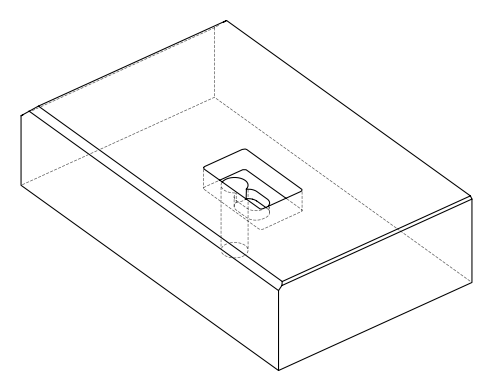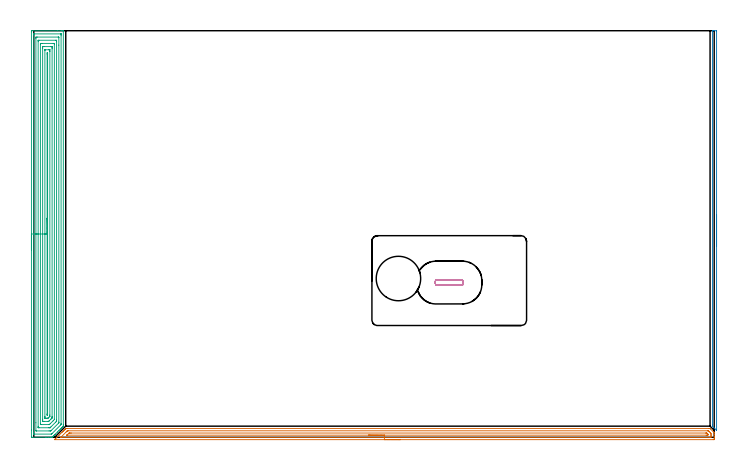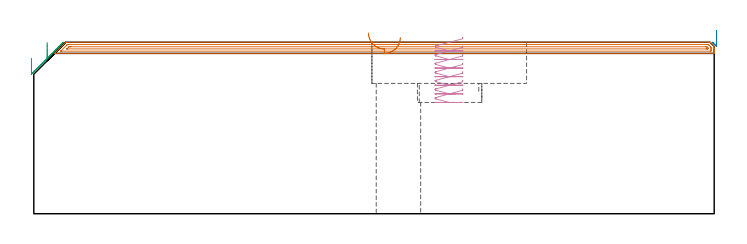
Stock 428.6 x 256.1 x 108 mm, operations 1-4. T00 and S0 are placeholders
(PLAN: 6 operations, 3 tool changes, 73.7 min)
(1 AREA_MILL | FG_CHAMFER_SURFACE | UGT0205_001 | 10.07 min | 10288 mm3)
(2 AREA_MILL_1 | FG_CHAMFER_SURFACE_1 | UGT0205_001 | 2.16 min | 842 mm3)
(3 AREA_MILL_2 | FG_CHAMFER_SURFACE_2 | UGT0205_001 | 16.52 min | 51516 mm3)
(4 MILL_OPEN_POCKET | POCKET_OPEN | UGT0201_106 | Follow Part, ap 6, ae 75% | 1.57 min | 37181 mm3)
(5 MILL_RECTANGULAR_POCKET | POCKET_RECTANGULAR_STRAIGHT | NXT0201_008 | Follow Part, ap 1.5, ae 75% | 42.98 min | 117125 mm3)
(6 INDEXABLE_INSERT_DRILL_THROUGH_HOLE_FROM_SOLID | STEP1HOLE | NXT0302_027 | 0.35 min | 50233 mm3)
(TOOL UGT0205_001 | Chamfer Mill 20 x 3 x 45 deg. | D20 FL50 Z2)
(TOOL UGT0201_106 | End Mill 24 mm | D24 FL25 Z2)
(TOOL NXT0201_008 | ENDMILL 6mm [2P460-0600-NA 1630] | D6 FL26 Z6)
(TOOL NXT0302_027 | Index. Insert Drill 28mm [880-D2800L32-05] | D28 PA176 FL140 Z2)
(OP 1 AREA_MILL)
G17 G21 G94 G90
T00 M6
G54
G17 G0 G90 X230.85 Y-1.5 S1061 M3
G43 Z118. H0
Z111.
G94 G1 X230.812 Z110.128 F250.
X230.698 Z109.264
X230.509 Z108.412
X230.247 Z107.58
X229.913 Z106.774
X229.51 Z106.
X229.041 Z105.264
X228.51 Z104.572
X227.921 Z103.929
X227.278 Z103.34
X226.586 Z102.809
X225.85 Z102.34
X225.076 Z101.937
X224.27 Z101.603
X223.438 Z101.341
X222.586 Z101.152
X221.722 Z101.038
X220.85 Z101.
X13.264
X13.119 Y-1.493 Z101.006
X13.264 Y-1.338 Z101.162
X13.455 Y-1.145 Z101.355
X13.522 Y-1.078 Z101.422
X13.711 Y-0.888 Z101.61
X13.814 Y-0.785 Z101.713
X14.401 Y-0.198 Z102.302
X15.05 Y0.451 Z102.95
X15.943 Y1.343 Z103.843
X16.836 Y2.236 Z104.736
X17.625 Y3.026 Z105.524
X17.729 Y3.131 Z105.627
X18.057 Y3.457 Z105.957
X18.283 Y3.683 Z106.182
X18.504 Y3.905 Z106.403
X18.621 Y4.023 Z106.52
X18.797 Y4.198 Z106.696
X19.068 Y4.469 Z106.967
X19.235 Y4.638 Z107.133
X19.401 Y4.802 Z107.3
X19.514 Y4.915 Z107.413
X19.675 Y5.078 Z107.573
X19.826 Y5.228 Z107.725
X19.961 Y5.361 Z107.859
X20.095 Y5.495 Z107.99
X20.854 Y5.5 Z108.
X425.311
X426.007 Y5.498 Z107.988
X426.203 Y5.297 Z107.797
X428.287 Y3.215 Z105.712
X428.508 Y2.993 Z105.492
X428.584 Y2.914 Z105.413
X428.596 Y2.895 Z105.394
X428.6 Y2.879 Z105.379
Y1.56 Z104.055
Y0.357 Z102.854
Y-0.198 Z102.296
Y-0.8 Z101.695
X428.596 Y-1.078 Z101.417
X428.59 Y-1.491 Z101.005
X428.413 Y-1.495 Z101.002
X427.989 Y-1.5 Z101.
X220.85
Y-0.086 Z102.414
X17.282 Y-0.085 Z102.415
X17.166 Y-0.084 Z102.416
X17.03 Y-0.08 Z102.42
X16.982 Y-0.077 Z102.423
X16.991 Y-0.067 Z102.433
X17.066 Y0.014 Z102.514
X17.148 Y0.098 Z102.598
X17.282 Y0.233 Z102.733
X20.369 Y3.319 Z105.819
X20.854 Y3.804 Z106.304
X21.054 Y4.001 Z106.501
X21.103 Y4.046 Z106.546
X21.13 Y4.068 Z106.568
X21.165 Y4.079 Z106.579
X21.861 Y4.086 Z106.586
X424.418 Y4.085 Z106.585
X424.534 Y4.084 Z106.584
X424.92 Y4.079 Z106.579
X424.968 Y4.07 Z106.57
X425.047 Y3.996 Z106.496
X425.166 Y3.882 Z106.382
X425.311 Y3.739 Z106.239
X425.73 Y3.319 Z105.819
X426.203 Y2.841 Z105.341
X426.59 Y2.44 Z104.94
X426.597 Y2.052 Z104.552
X426.599 Y1.56 Z104.06
X426.6 Y1.17 Z103.67
X426.598 Y0.681 Z103.181
X426.595 Y0.295 Z102.795
X426.583 Y-0.079 Z102.421
X426.203 Y-0.084 Z102.416
X426.088 Y-0.085 Z102.415
X220.85 Y-0.086 Z102.414
Y1.329 Z103.829
X21.089
X20.871 Y1.331 Z103.831
X20.854 Y1.333 Z103.833
X20.847 Y1.335 Z103.835
X20.848 Y1.343 Z103.843
X20.854 Y1.353 Z103.853
X21.844 Y2.344 Z104.844
X21.942 Y2.44 Z104.94
X22.175 Y2.664 Z105.164
X22.407 Y2.668 Z105.168
X22.639 Y2.67 Z105.17
X23.297 Y2.671 Z105.171
X23.532 Y2.672 Z105.172
X423.29 Y2.671 Z105.171
X423.525 Y2.67 Z105.17
X423.76 Y2.667 Z105.167
X423.912 Y2.665 Z105.165
X423.996 Y2.593 Z105.093
X424.156 Y2.44 Z104.94
X424.418 Y2.181 Z104.681
X424.568 Y2.023 Z104.523
X424.585 Y2.003 Z104.503
X424.59 Y1.955 Z104.455
X424.596 Y1.859 Z104.359
X424.598 Y1.74 Z104.24
X424.597 Y1.56 Z104.06
X424.593 Y1.388 Z103.888
X424.585 Y1.335 Z103.835
X424.535 Y1.333 Z103.833
X424.418 Y1.331 Z103.831
X423.76 Y1.329 Z103.829
X423.525
X220.85
X219.978 Z103.867
X219.113 Z103.98
X218.262 Z104.169
X217.43 Z104.432
X216.624 Z104.765
X215.85 Z105.168
X215.114 Z105.637
X214.422 Z106.168
X213.779 Z106.757
X213.19 Z107.401
X212.658 Z108.093
X212.19 Z108.829
X211.787 Z109.602
X211.453 Z110.408
X211.191 Z111.24
X211.002 Z112.092
X210.888 Z112.957
X210.85 Z113.829
G0 Z118.
M5
M2
(OP 2 AREA_MILL_1)
G17 G21 G94 G90
T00 M6
G54
G17 G0 G90 X430.1 Y140.25 S1061 M3
G43 Z118. H0
Z115.4
G94 G1 Y140.212 Z114.528 F250.
Y140.098 Z113.664
Y139.909 Z112.812
Y139.647 Z111.98
Y139.313 Z111.174
Y138.91 Z110.4
Y138.442 Z109.664
Y137.91 Z108.972
Y137.321 Z108.329
Y136.678 Z107.74
Y135.986 Z107.208
Y135.25 Z106.74
Y134.476 Z106.337
Y133.67 Z106.003
Y132.838 Z105.741
Y131.986 Z105.552
Y131.122 Z105.438
Y130.25 Z105.4
Y4.586
X430.093 Y4.419 Z105.407
X429.918 Y4.582 Z105.582
X427.678 Y6.822 Z107.821
X427.503 Y6.994 Z107.989
X427.5 Y7.716 Z108.
Y255.914
X427.502 Y256.09 Z107.989
X427.674 Y256.099 Z107.819
X427.849 Y256.1 Z107.65
X428.07 Z107.43
X428.8 Z106.695
X430.044 Z105.453
X430.091 Y256.097 Z105.405
X430.1 Y255.7 Z105.4
Y130.25
Y129.378 Z105.438
Y128.514 Z105.552
Y127.662 Z105.741
Y126.83 Z106.003
Y126.024 Z106.337
Y125.25 Z106.74
Y124.514 Z107.208
Y123.822 Z107.74
Y123.179 Z108.329
Y122.59 Z108.972
Y122.058 Z109.664
Y121.59 Z110.4
Y121.187 Z111.174
Y120.853 Z111.98
Y120.591 Z112.812
Y120.402 Z113.664
Y120.288 Z114.528
Y120.25 Z115.4
G0 Z118.
M5
M2
(OP 3 AREA_MILL_2)
G17 G21 G94 G90
T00 M6
G54
G17 G0 G90 X-1.5 Y118.05 S1061 M3
G43 Z118. H0
Z97.9
G94 G1 Y118.088 Z97.028 F250.
Y118.202 Z96.164
Y118.391 Z95.312
Y118.653 Z94.48
Y118.987 Z93.674
Y119.39 Z92.9
Y119.858 Z92.164
Y120.39 Z91.472
Y120.979 Z90.829
Y121.622 Z90.24
Y122.314 Z89.708
Y123.05 Z89.24
Y123.824 Z88.837
Y124.63 Z88.503
Y125.462 Z88.241
Y126.314 Z88.052
Y127.178 Z87.938
Y128.05 Z87.9
X-1.499 Y255.47 Z87.901
X-1.497 Y255.871 Z87.902
X-1.492 Y256.09 Z87.905
X-1.103 Y256.1 Z88.294
X14.953 Z104.348
X17.326 Z106.72
X18.042 Z107.442
X18.276 Z107.676
X18.44 Y256.098 Z107.832
X18.598 Y256.09 Z107.989
X18.6 Y255.917 Z108.
Y7.783
X18.595 Y6.998 Z107.991
X18.489 Y6.889 Z107.886
X18.203 Y6.601 Z107.598
X18.043 Y6.442 Z107.441
X17.927 Y6.326 Z107.324
X17.764 Y6.162 Z107.159
X17.596 Y5.995 Z106.994
X17.326 Y5.725 Z106.724
X17.149 Y5.548 Z106.546
X16.572 Y4.971 Z105.971
X15.863 Y4.262 Z105.262
X14.913 Y3.312 Z104.312
X13.572 Y1.971 Z102.971
X13.125 Y1.524 Z102.523
X12.584 Y0.984 Z101.984
X12.353 Y0.751 Z101.749
X12.231 Y0.63 Z101.628
X11.783 Y0.183 Z101.182
X11.621 Y0.025 Z101.021
X11.602 Y0.01 Z101.001
X11.263 Y0. Z100.663
X11.022 Z100.421
X10.305 Z99.7
X9.069 Z98.466
X7.672 Z97.068
X-1.103 Z88.294
X-1.365 Y0.002 Z88.033
X-1.492 Y0.01 Z87.906
X-1.499 Y0.139 Z87.899
X-1.5 Y4.612 Z87.9
Y128.05
X-0.086 Z89.314
X-0.085 Y253.539 Z89.315
X-0.084 Y253.682 Z89.316
X-0.079 Y254.056 Z89.321
X-0.072 Y254.09 Z89.328
X-0.004 Y254.094 Z89.396
X0.105 Y254.098 Z89.505
X0.242 Y254.1 Z89.642
X16.916 Y254.099 Z106.316
X17.112 Y254.097 Z106.512
X17.147 Y254.094 Z106.547
X17.179 Y254.09 Z106.579
X17.18 Y254.044 Z106.58
X17.185 Y253.826 Z106.585
Y253.682
X17.186 Y252.93 Z106.586
X17.185 Y8.677 Z106.585
X17.182 Y8.302 Z106.582
X17.179 Y8.114 Z106.579
X17.171 Y8.032 Z106.571
X17.127 Y7.985 Z106.527
X16.932 Y7.783 Z106.332
X11.569 Y2.418 Z100.969
X11.373 Y2.224 Z100.773
X11.183 Y2.04 Z100.583
X11.151 Y2.012 Z100.551
X11.124 Y2.008 Z100.524
X11.066 Y2.004 Z100.466
X10.949 Y2.001 Z100.349
X0.184 Y2. Z89.584
X-0.012 Y2.003 Z89.388
X-0.047 Y2.006 Z89.353
X-0.079 Y2.01 Z89.321
X-0.08 Y2.056 Z89.32
X-0.085 Y2.274 Z89.315
Y2.418
X-0.086 Y3.17 Z89.314
Y128.05
X1.328 Z90.728
X1.329 Y251.204 Z90.729
X1.333 Y251.894 Z90.733
X1.336 Y252.091 Z90.736
X1.53 Y252.094 Z90.93
X2.205 Y252.1 Z91.605
X15.369 Y252.099 Z104.769
X15.57 Y252.095 Z104.97
X15.765 Y252.089 Z105.165
X15.768 Y251.894 Z105.168
X15.77 Y251.69 Z105.17
X15.772 Y247.036 Z105.172
X15.771 Y9.571 Z105.171
X15.769 Y9.369 Z105.169
X15.764 Y9.163 Z105.164
X15.753 Y9.064 Z105.153
X15.706 Y9.013 Z105.106
X15.57 Y8.871 Z104.97
X11.046 Y4.345 Z100.446
X10.905 Y4.206 Z100.305
X10.702 Y4.013 Z100.102
X10.504 Y4.003 Z99.904
X10.305 Y4.001 Z99.705
X9.63 Y4. Z99.03
X1.731 Y4.001 Z91.131
X1.53 Y4.005 Z90.93
X1.335 Y4.011 Z90.735
X1.332 Y4.206 Z90.732
X1.33 Y4.41 Z90.73
X1.328 Y9.141 Z90.728
Y128.05
X2.743 Z92.143
Y249.211
X2.744 Y249.762 Z92.144
X2.747 Y249.947 Z92.147
X2.75 Y250.085 Z92.15
X2.849 Y250.09 Z92.249
X3.285 Y250.1 Z92.685
X13.815 Z103.215
X14.251 Y250.092 Z103.651
X14.351 Y250.089 Z103.751
X14.354 Y250.021 Z103.754
X14.355 Y249.95 Z103.755
X14.357 Y249.553 Z103.757
Y249.211
Y10.808
X14.355 Y10.466 Z103.755
X14.352 Y10.19 Z103.752
X14.35 Y10.125 Z103.75
X14.322 Y10.082 Z103.722
X14.258 Y10.015 Z103.658
X13.823 Y9.571 Z103.223
X10.718 Y6.468 Z100.118
X10.305 Y6.058 Z99.705
X10.271 Y6.029 Z99.671
X10.244 Y6.01 Z99.644
X10.191 Y6.006 Z99.591
X10.082 Y6.003 Z99.482
X9.864 Y6.001 Z99.264
X9.428 Y6. Z98.828
X3.285 Z92.685
X2.849 Y6.008 Z92.249
X2.749 Y6.011 Z92.149
X2.746 Y6.079 Z92.146
X2.745 Y6.15 Z92.145
X2.743 Y6.547 Z92.143
Y6.889
Y128.05
X4.157 Z93.557
Y247.423
X4.162 Y248.09 Z93.562
X4.379 Y248.096 Z93.779
X5.04 Y248.099 Z94.44
X5.253 Y248.1 Z94.653
X12.275 Y248.099 Z101.675
X12.938 Y248.09 Z102.338
X12.943 Y247.423 Z102.343
Y11.355
X12.938 Y11.148 Z102.338
X12.163 Y10.361 Z101.563
X10.305 Y8.503 Z99.705
X9.948 Y8.147 Z99.348
X9.872 Y8.074 Z99.272
X9.825 Y8.031 Z99.225
X9.799 Y8.01 Z99.199
X9.76 Y8.008 Z99.16
X9.428 Y8.002 Z98.828
X9.214 Y8. Z98.614
X4.826 Y8.001 Z94.226
X4.162 Y8.01 Z93.562
X4.157 Y8.677 Z93.557
Y8.683
Y128.05
X5.571 Z94.971
Y245.093
X5.574 Y245.634 Z94.974
X5.578 Y245.98 Z94.978
X5.581 Y246.09 Z94.981
X5.689 Y246.093 Z95.089
X5.917 Y246.097 Z95.317
X6.338 Y246.1 Z95.738
X10.726 Z100.126
X11.183 Y246.098 Z100.583
X11.335 Y246.095 Z100.735
X11.456 Y246.09 Z100.856
X11.522 Y246.079 Z100.922
X11.524 Y245.987 Z100.924
X11.527 Y245.634 Z100.927
X11.529 Y245.282 Z100.929
Y244.74
X11.528 Y13.148 Z100.928
X11.527 Y12.798 Z100.927
X11.522 Y12.254 Z100.922
X11.514 Y12.173 Z100.914
X11.461 Y12.115 Z100.861
X11.391 Y12.042 Z100.791
X11.183 Y11.831 Z100.583
X10.95 Y11.597 Z100.35
X10.712 Y11.36 Z100.112
X9.818 Y10.466 Z99.218
X9.62 Y10.269 Z99.02
X9.428 Y10.082 Z98.828
X9.37 Y10.029 Z98.77
X9.321 Y10.01 Z98.721
X9.217 Y10.006 Z98.617
X9.006 Y10.001 Z98.406
X6.374 Y10. Z95.774
X5.917 Y10.002 Z95.317
X5.765 Y10.005 Z95.165
X5.644 Y10.01 Z95.044
X5.578 Y10.021 Z94.978
X5.576 Y10.113 Z94.976
X5.573 Y10.466 Z94.973
X5.571 Y10.818 Z94.971
Y11.36
Y128.05
X6.985 Z96.385
X6.986 Y244.021 Z96.386
X6.987 Y244.065 Z96.387
X6.989 Y244.085 Z96.389
X6.991 Y244.088 Z96.391
X7.008 Y244.092 Z96.408
X7.174 Y244.097 Z96.574
X7.424 Y244.1 Z96.824
X9.428 Z98.828
X10.058 Y244.098 Z99.458
X10.094 Y244.094 Z99.494
X10.108 Y244.091 Z99.508
X10.11 Y244.045 Z99.51
X10.113 Y243.846 Z99.513
X10.115 Y243.146 Z99.515
Y242.952
X10.114 Y14.042 Z99.514
X10.11 Y13.347 Z99.51
X10.108 Y13.247 Z99.508
X10.097 Y13.206 Z99.497
X10.046 Y13.148 Z99.446
X9.736 Y12.834 Z99.136
X9.428 Y12.525 Z98.828
X9.293 Y12.391 Z98.693
X9.155 Y12.254 Z98.555
X8.949 Y12.058 Z98.349
X8.88 Y12.01 Z98.28
X8.795 Y12.004 Z98.195
X8.55 Y12.002 Z97.95
X7.922 Y12. Z97.322
X7.672 Z97.072
X7.042 Y12.002 Z96.442
X7.006 Y12.006 Z96.406
X6.992 Y12.009 Z96.392
X6.99 Y12.056 Z96.39
X6.987 Y12.254 Z96.387
X6.985 Y12.954 Z96.385
Y13.148
Y128.05
X8.4 Z97.8
Y241.316
X8.405 Y242.058 Z97.805
X8.406 Y242.086 Z97.806
X8.467 Y242.095 Z97.867
X8.509 Y242.099 Z97.909
X8.55 Z97.95
X8.591 Y242.098 Z97.991
X8.673 Y242.09 Z98.073
X8.695 Y242.084 Z98.095
X8.697 Y242.078 Z98.097
X8.699 Y242.058 Z98.099
X8.7 Y241.905 Z98.1
Y14.783
X8.699 Y14.63 Z98.099
X8.694 Y14.324 Z98.094
X8.692 Y14.249 Z98.092
X8.678 Y14.231 Z98.078
X8.641 Y14.19 Z98.041
X8.55 Y14.097 Z97.95
X8.523 Y14.07 Z97.923
X8.494 Y14.042 Z97.894
X8.451 Y14.01 Z97.851
X8.42 Z97.82
X8.407 Y14.042 Z97.807
X8.403 Y14.098 Z97.803
X8.401 Y14.194 Z97.801
X8.4 Y14.936 Z97.8
Y128.05
Y128.922 Z97.838
Y129.786 Z97.951
Y130.638 Z98.14
Y131.47 Z98.403
Y132.276 Z98.736
Y133.05 Z99.139
Y133.786 Z99.608
Y134.478 Z100.139
Y135.121 Z100.728
Y135.71 Z101.372
Y136.242 Z102.064
Y136.71 Z102.8
Y137.113 Z103.573
Y137.447 Z104.379
Y137.709 Z105.211
Y137.898 Z106.063
Y138.012 Z106.928
Y138.05 Z107.8
G0 Z118.
M5
M2
(OP 4 MILL_OPEN_POCKET)
G17 G21 G94 G90
T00 M6
G54
G17 G0 G90 X270.167 Y96.022 S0 M3
G43 Z118. H0
Z111.
G94 G1 X270.2 Y96.054 Z110.988 F250.
Y98.846 Z110.24
X270.146 Y98.9 Z110.219
X253.254 Z105.693
X253.236 Y98.89 Z105.687
X253.213 Y98.85 Z105.675
X252.672 Y97.915 Z105.386
X253.207 Y96.061 Z104.869
X253.225 Y96.03 Z104.859
X253.271 Y96. Z104.844
X253.3 Z104.836
X261.7 Z102.586
X270.1 F500.
X270.155 Y96.005
X270.195 Y96.045
X270.2 Y96.1
Y98.8
X270.195 Y98.855
X270.155 Y98.895
X270.1 Y98.9
X253.3
X253.262 Y98.903
X253.229 Y98.884
X253.213 Y98.85
X252.672 Y97.915
X253.204 Y96.072
X253.217 Y96.028
X253.254 Y96.
X253.3
X261.7
X262.7
X265.689 Y96.261 F250.
G0 X270.172 Y96.026 Z105.586
G1 X270.2 Y96.054 Z105.575
Y98.846 Z104.827
X270.146 Y98.9 Z104.807
X253.254 Z100.28
X253.236 Y98.89 Z100.275
X253.213 Y98.85 Z100.263
X252.672 Y97.915 Z99.973
X253.204 Y96.072 Z99.459
X253.217 Y96.028 Z99.447
X253.254 Y96. Z99.434
X253.3 Z99.422
X261.7 Z97.171
X270.1 F500.
X270.155 Y96.005
X270.195 Y96.045
X270.2 Y96.1
Y98.8
X270.195 Y98.855
X270.155 Y98.895
X270.1 Y98.9
X253.3
X253.262 Y98.903
X253.229 Y98.884
X253.213 Y98.85
X252.672 Y97.915
X253.204 Y96.072
X253.217 Y96.028
X253.254 Y96.
X253.3
X261.7
X262.7
X265.689 Y96.261 F250.
G0 X270.164 Y96.018 Z100.171
G1 X270.2 Y96.054 Z100.158
Y98.846 Z99.41
X270.146 Y98.9 Z99.389
X253.265 Z94.866
X253.223 Y98.866 Z94.852
X252.672 Y97.915 Z94.557
X253.207 Y96.061 Z94.04
X253.225 Y96.03 Z94.03
X253.271 Y96. Z94.016
X253.3 Z94.008
X261.7 Z91.757
X270.1 F500.
X270.155 Y96.005
X270.195 Y96.045
X270.2 Y96.1
Y98.8
X270.195 Y98.855
X270.155 Y98.895
X270.1 Y98.9
X253.3
X253.262 Y98.903
X253.229 Y98.884
X253.213 Y98.85
X252.672 Y97.915
X253.204 Y96.072
X253.217 Y96.028
X253.254 Y96.
X253.3
X261.7
X262.7
X265.689 Y96.261 F250.
G0 X270.172 Y96.026 Z94.757
G1 X270.2 Y96.054 Z94.747
Y98.846 Z93.999
X270.146 Y98.9 Z93.978
X253.254 Z89.452
X253.236 Y98.89 Z89.446
X253.213 Y98.85 Z89.434
X252.672 Y97.915 Z89.145
X253.204 Y96.072 Z88.631
X253.217 Y96.028 Z88.618
X253.254 Y96. Z88.606
X253.3 Z88.594
X261.7 Z86.343
X270.1 F500.
X270.155 Y96.005
X270.195 Y96.045
X270.2 Y96.1
Y98.8
X270.195 Y98.855
X270.155 Y98.895
X270.1 Y98.9
X253.3
X253.262 Y98.903
X253.229 Y98.884
X253.213 Y98.85
X252.672 Y97.915
X253.204 Y96.072
X253.217 Y96.028
X253.254 Y96.
X253.3
X261.7
X262.7
X265.689 Y96.261 F250.
G0 X270.172 Y96.026 Z89.343
G1 X270.2 Y96.054 Z89.332
Y98.846 Z88.584
X270.146 Y98.9 Z88.564
X253.254 Z84.038
X253.236 Y98.89 Z84.032
X253.213 Y98.85 Z84.02
X252.672 Y97.915 Z83.73
X253.204 Y96.072 Z83.216
X253.217 Y96.028 Z83.204
X253.254 Y96. Z83.192
X253.3 Z83.179
X261.7 Z80.929
X270.1 F500.
X270.155 Y96.005
X270.195 Y96.045
X270.2 Y96.1
Y98.8
X270.195 Y98.855
X270.155 Y98.895
X270.1 Y98.9
X253.3
X253.262 Y98.903
X253.229 Y98.884
X253.213 Y98.85
X252.672 Y97.915
X253.204 Y96.072
X253.217 Y96.028
X253.254 Y96.
X253.3
X261.7
X262.7
X265.689 Y96.261 F250.
G0 X270.172 Y96.026 Z83.929
G1 X270.2 Y96.054 Z83.918
Y98.846 Z83.17
X270.146 Y98.9 Z83.149
X253.254 Z78.623
X253.236 Y98.89 Z78.618
X253.213 Y98.85 Z78.606
X252.672 Y97.915 Z78.316
X253.204 Y96.072 Z77.802
X253.217 Y96.028 Z77.79
X253.254 Y96. Z77.777
X253.3 Z77.765
X261.7 Z75.514
X270.1 F500.
X270.155 Y96.005
X270.195 Y96.045
X270.2 Y96.1
Y98.8
X270.195 Y98.855
X270.155 Y98.895
X270.1 Y98.9
X253.3
X253.262 Y98.903
X253.229 Y98.884
X253.213 Y98.85
X252.672 Y97.915
X253.204 Y96.072
X253.217 Y96.028
X253.254 Y96.
X253.3
X261.7
X262.7
X265.689 Y96.261 F250.
G0 X270.172 Y96.026 Z78.514
G1 X270.2 Y96.054 Z78.504
Y98.846 Z77.756
X270.146 Y98.9 Z77.735
X253.254 Z73.209
X253.236 Y98.89 Z73.204
X253.213 Y98.85 Z73.191
X252.672 Y97.915 Z72.902
X253.204 Y96.072 Z72.388
X253.217 Y96.028 Z72.376
X253.254 Y96. Z72.363
X253.3 Z72.351
X261.7 Z70.1
X270.1 F500.
X270.155 Y96.005
X270.195 Y96.045
X270.2 Y96.1
Y98.8
X270.195 Y98.855
X270.155 Y98.895
X270.1 Y98.9
X253.3
X253.262 Y98.903
X253.229 Y98.884
X253.213 Y98.85
X252.672 Y97.915
X253.204 Y96.072
X253.217 Y96.028
X253.254 Y96.
X253.3
X261.7
X262.7
X265.689 Y96.261 F250.
G0 Z118.
M5
M2
